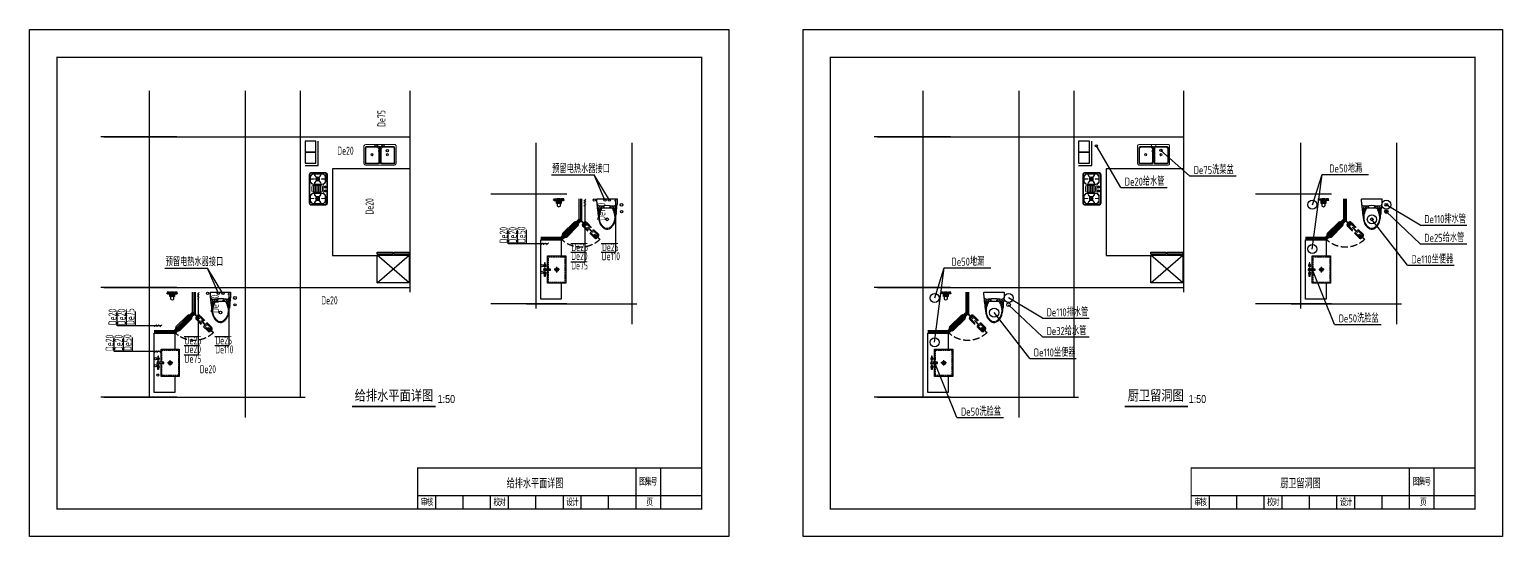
# Model space of a CAD drawing. Header units: millimetres. Extents: x -44341 to -12121, y -109589 to -98489.
import ezdxf

# ---------------------------------------------------------------- set-up
doc = ezdxf.new("R2010")
doc.units = ezdxf.units.MM
doc.header["$LTSCALE"] = 600
for name, pattern in [('B-1户型三层平面图$0$DASH', [0.35, 0.25, -0.1]), ('DASH', [0.35, 0.25, -0.1]), ('HJ户型(跃上)4F$0$DASH', [0.35, 0.25, -0.1])]:
    doc.linetypes.add(name, pattern=pattern)
doc.layers.add('1-家具、卫生间洁具布置', color=8, linetype='Continuous', lineweight=9)
doc.layers.add('1-散水、台阶', color=254, linetype='Continuous', lineweight=9)
for name, color, linetype in [('AXIS', 3, 'Continuous'), ('B-1户型三层平面图$0$A-澳创家具', 55, 'Continuous'), ('B-1户型三层平面图$0$A_洁具', 36, 'Continuous'), ('DOTE', 1, 'Continuous'), ('GS', 3, 'Continuous'), ('HJ户型(跃上)4F$0$0-107洁具', 122, 'Continuous'), ('HJ户型(跃上)4F$0$0-142地漏', 122, 'Continuous'), ('HJ户型(跃上)4F$0$1-107洁具', 122, 'Continuous'), ('PIPE-污水', 2, 'DASH'), ('PIPE-给水', 3, 'Continuous'), ('PUB_DIM', 3, 'Continuous'), ('PUB_TITLE', 4, 'Continuous'), ('TK', 4, 'Continuous'), ('TWT_DIM', 3, 'Continuous'), ('VPIPE-污水', 2, 'Continuous'), ('VPIPE-给水', 3, 'Continuous'), ('家具', 8, 'Continuous'), ('散水', 150, 'Continuous')]:
    doc.layers.add(name, color=color, linetype=linetype)
doc.styles.add('M', font='gbenor.shx', dxfattribs={"width": 0.8, "bigfont": 'gbcbig.shx'})
doc.styles.add('zz-1', font='arial.ttf', dxfattribs={"width": 0.8})
doc.styles.add('仿宋GB2312', font='txt.shx', dxfattribs={"width": 0.7, "height": 300, "bigfont": 'hzfs.shx'})

# ---------------------------------------------------------------- blocks, each defined once
blk = doc.blocks.new('*U10')
at = {"layer": 'B-1户型三层平面图$0$A-澳创家具', "linetype": 'Continuous'}
for points in [[(211, 0), (-211, 0, 0.477962), (-222, -14), (-219, -125), (-215, -137, 0.281865), (-129, -159, -0.073747), (129, -159, 0.281865), (215, -137), (219, -125), (222, -14, 0.477962), (211, 0, 0)], [(216, -136, -0.088577), (213, -208, -0.019152), (193, -362, -0.090609), (149, -554, -0.163158), (38, -658, -0.273043), (-73, -639, -0.094885), (-149, -554, -0.090609), (-193, -362, -0.019152), (-213, -208, -0.088577), (-216, -136, -0.879416)], [(-120, -201, 0.129606), (-180, -409, 0.211204), (-80, -632, 2.252949)], [(120, -201, -0.129606), (180, -409, -0.211204), (80, -632, -2.252949)]]:
    blk.add_lwpolyline(points, format="xyb", dxfattribs=at)
at = {"layer": 'B-1户型三层平面图$0$A-澳创家具', "color": 250}
for points in [[(-165, -162, 0.180688), (-197, -335, -4.705295)], [(-107, -156, 0.237416), (-194, -358, -3.87225)], [(-61, -201), (-62, -181, 1.018669), (-84, -181), (-85, -201)], [(61, -201), (62, -181, -1.018669), (84, -181), (85, -201)], [(107, -156, -0.237416), (194, -358, 3.87225)], [(165, -162, -0.180688), (197, -335, 4.705295)]]:
    blk.add_lwpolyline(points, format="xyb", dxfattribs=at)
at = {"layer": 'B-1户型三层平面图$0$A-澳创家具', "color": 250, "linetype": 'B-1户型三层平面图$0$DASH', "ltscale": 0.2}
blk.add_lwpolyline([(-106, -201, 0.095348), (-166, -374, 0.180567), (-120, -567, 0.059956), (-65, -630, 0.149733), (0, -654, 0.149733), (65, -630, 0.059956), (120, -567, 0.180567), (166, -374, 0.095348), (106, -201, -0.095348)], format="xyb", dxfattribs=at)
at = {"layer": 'B-1户型三层平面图$0$A-澳创家具', "linetype": 'Continuous'}
blk.add_lwpolyline([(120, -201), (-120, -201)], dxfattribs=at)
blk = doc.blocks.new('*U18')
at = {"color": 250}
for p, q in [((650, -410), (650, -290)), ((590, -350), (710, -350))]:
    blk.add_line(p, q, dxfattribs=at)
for points in [[(350, -450), (0, -450), (0, 0), (1300, 0), (1300, -450), (950, -450)], [(663, -150), (950, -150), (950, -550), (350, -550), (350, -150), (635, -150)]]:
    blk.add_lwpolyline(points)
at = {"color": 250, "linetype": 'B-1户型三层平面图$0$DASH', "ltscale": 0.2}
blk.add_lwpolyline([(663, -170), (930, -170), (930, -530), (370, -530), (370, -170), (635, -170)], dxfattribs=at)
for points in [[(501, -84), (570, -84), (570, -97), (501, -97)], [(663, -213), (663, -78), (635, -78), (635, -213)], [(799, -84), (730, -84), (730, -97), (799, -97)]]:
    blk.add_lwpolyline(points, close=True)
at = {"color": 250}
for centre, radius in [((564, -91, 0), 6.17), ((650, -350), 40), ((650, -201), 7.98), ((737, -91, 0), 6.17), ((650, -350), 22.5)]:
    blk.add_circle(centre, radius, dxfattribs=at)
for centre, radius, start, end in [((564, -91), 25.4, 194.0486, 165.9514), ((649, -88), 29.3, 297.9804, 241.0365), ((737, -91), 25.4, 14.0486, 345.9514)]:
    blk.add_arc(centre, radius, start, end)
for centre, radius, start, end in [((564, -91), 16.6, 201.7986, 158.2014), ((649, -88), 23.8, 305.279, 233.4071), ((737, -91), 16.6, 21.7986, 338.2014)]:
    blk.add_arc(centre, radius, start, end, dxfattribs=at)
blk = doc.blocks.new('HJ户型(跃上)4F$0$A$C2634459F')
at = {"color": 0}
for p, q in [((592, 338, 0), (592, 334, 0)), ((592, 338, 0), (650, 338, 0)), ((650, 320, 0), (650, 338, 0))]:
    blk.add_line(p, q, dxfattribs=at)
at = {"color": 0, "linetype": 'HJ户型(跃上)4F$0$DASH'}
for p, q in [((650, 320, 0), (632, 320, 0)), ((632, 262, 0), (632, 320, 0)), ((632, 262, 0), (636, 262, 0)), ((646, 262, 0), (650, 262, 0)), ((650, 262, 0), (650, 320, 0))]:
    blk.add_line(p, q, dxfattribs=at)
at = {"color": 0, "elevation": 0}
for points in [[(642, 333), (641, 334), (53, 334), (50, 331), (50, 327), (53, 324), (639, 324), (642, 327)], [(147, 338), (115, 338), (115, 334), (147, 334)], [(147, 320), (115, 320), (115, 324), (147, 324)], [(562, 338), (530, 338), (530, 334), (562, 334)], [(626, 324), (626, 321), (645, 321), (645, 337), (626, 337), (626, 334), (642, 334), (642, 324)]]:
    blk.add_lwpolyline(points, close=True, dxfattribs=at)
for points in [[(155, 387, 0.36855), (119, 352), (119, 338)], [(143, 338), (143, 344, -0.414214), (162, 363), (515, 363, -0.414214), (534, 344), (534, 334)], [(143, 320), (143, 314, 0.414214), (162, 295), (515, 295, 0.414214), (534, 314), (534, 324)], [(155, 387), (522, 387, -0.368054), (558, 352), (558, 334)], [(155, 271), (522, 271, 0.368054), (558, 306), (558, 324)], [(155, 271, -0.36855), (119, 306), (119, 320)]]:
    blk.add_lwpolyline(points, format="xyb", dxfattribs=at)
at = {"color": 0, "linetype": 'HJ户型(跃上)4F$0$DASH', "elevation": 0}
for points in [[(583, -175), (583, 192, -0.368054), (619, 228), (636, 228)], [(632, -187), (626, -187, -0.414214), (607, -167), (607, 185, -0.414214), (626, 204), (636, 204)], [(700, -175), (700, 192, 0.368054), (664, 228), (646, 228)], [(650, -187), (656, -187, 0.414214), (676, -167), (676, 185, 0.414214), (656, 204), (646, 204)], [(583, -175, 0.36855), (619, -211), (632, -211)], [(700, -175, -0.36855), (664, -211), (650, -211)]]:
    blk.add_lwpolyline(points, format="xyb", dxfattribs=at)
for points in [[(631, 234), (631, 202), (635, 202), (635, 234)], [(646, 296), (649, 296), (649, 315), (633, 315), (633, 296), (636, 296), (636, 313), (646, 313)], [(638, 313), (636, 311), (636, -277), (639, -280), (643, -280), (646, -277), (646, 310), (643, 313)], [(632, -182), (632, -215), (636, -215), (636, -182)], [(650, -182), (650, -215), (646, -215), (646, -182)]]:
    blk.add_lwpolyline(points, close=True, dxfattribs=at)
blk = doc.blocks.new('HJ户型(跃上)4F$0$A$C1E9E21AA')
at = {"ltscale": 0.5, "extrusion": (0, 0, -1)}
for p, q in [((31, -31), (0, 0)), ((69, -31), (100, 0)), ((31, -69), (0, -100)), ((69, -69), (100, -100))]:
    blk.add_line(p, q, dxfattribs=at)
at = {"ltscale": 0.5}
for p, q in [((0, -100), (0, 0)), ((0, 0), (100, 0)), ((100, 0), (100, -100)), ((100, -100), (0, -100))]:
    blk.add_line(p, q, dxfattribs=at)
for points in [[(28, -47), (28, -45), (39, -47), (39, -49)], [(28, -55), (28, -53), (39, -51), (39, -53)], [(30, -40), (31, -38), (41, -43), (40, -45)], [(31, -62), (30, -60), (40, -55), (41, -57)], [(35, -33), (36, -32), (43, -41), (42, -42)], [(36, -68), (35, -67), (42, -58), (43, -59)], [(41, -29), (43, -28), (47, -39), (45, -40)], [(43, -72), (41, -71), (45, -60), (47, -61)], [(49, -27), (51, -27), (51, -39), (49, -39)], [(51, -73), (49, -73), (49, -61), (51, -61)], [(57, -28), (59, -29), (55, -40), (53, -39)], [(59, -71), (57, -72), (53, -61), (55, -60)], [(64, -32), (65, -33), (58, -42), (57, -41)], [(65, -67), (64, -68), (57, -59), (58, -58)], [(69, -38), (70, -40), (60, -45), (59, -43)], [(70, -60), (69, -62), (59, -57), (60, -55)], [(72, -45), (72, -47), (61, -49), (61, -47)], [(72, -53), (72, -55), (61, -53), (61, -51)]]:
    blk.add_lwpolyline(points, close=True, dxfattribs=at)
for radius in [27, 23.6, 10.1]:
    blk.add_circle((50, -50), radius, dxfattribs=at)
blk = doc.blocks.new('HJ户型(跃上)4F$0$花洒')
at = {"ltscale": 7}
for p, q in [((-33, 56), (-33, 114)), ((-28, 5), (0, 5)), ((-33, -56), (-33, -114)), ((-28, -5), (0, -5))]:
    blk.add_line(p, q, dxfattribs=at)
for points in [[(-87, 15), (-91, 15, -0.178333), (-97, 17), (-110, 29)], [(-31, 116, 0.472472), (-33, 114)], [(-31, 54, -0.472472), (-33, 56)], [(-31, 116), (-25, 116, -0.414214), (-24, 114), (-24, 112)], [(-31, 54), (-25, 54, 0.414214), (-24, 56), (-24, 58)], [(-87, -15), (-91, -15, 0.178333), (-97, -17), (-110, -29)], [(-31, -54, 0.472472), (-33, -56)], [(-31, -116, -0.472472), (-33, -114)], [(-31, -54), (-25, -54, -0.414214), (-24, -56), (-24, -58)], [(-31, -116), (-25, -116, 0.414214), (-24, -114), (-24, -112)]]:
    blk.add_lwpolyline(points, format="xyb", dxfattribs=at)
for points in [[(-87, 15), (-87, 0)], [(-87, -15), (-87, 0)], [(-43, 12), (-81, 15)], [(-81, 15), (-81, -15)], [(-43, 10), (-81, 13)], [(-45, -12), (-45, 12)], [(-43, -12), (-43, 12)], [(-43, -12), (-28, -12), (-28, 12), (-43, 12)], [(-24, 56), (-24, 112)], [(-19, 95), (-19, 92)], [(-19, 92), (-19, 84)], [(-19, 76), (-19, 84)], [(-19, 73), (-19, 76)], [(-6, 110), (0, 110)], [(-6, 58), (-6, 110)], [(0, 110), (0, 58), (-6, 58)], [(-5, -13), (-5, 13)], [(-2, 33), (-3, 23)], [(-2, 23), (-2, 33)], [(-2, 33), (0, 33)], [(0, 23), (0, 33)], [(0, -13), (0, 13)], [(-43, -10), (-81, -13)], [(-43, -12), (-81, -15)], [(-24, -56), (-24, -112)], [(-19, -73), (-19, -76)], [(-19, -76), (-19, -84)], [(-19, -92), (-19, -84)], [(-19, -95), (-19, -92)], [(-6, -58), (-6, -110)], [(0, -110), (0, -58), (-6, -58)], [(-6, -110), (0, -110)], [(-2, -33), (-3, -23)], [(-2, -23), (-2, -33)], [(-2, -33), (0, -33)], [(0, -23), (0, -33)]]:
    blk.add_lwpolyline(points, dxfattribs=at)
for points in [[(0, 13), (-54, 13), (-54, 23), (0, 23)], [(0, -13), (-54, -13), (-54, -23), (0, -23)]]:
    blk.add_lwpolyline(points, close=True, dxfattribs=at)
for centre, radius, start, end in [((-135, 0), 38, 49.5542, 310.4458), ((-84, 11), 5, 53.1301, 126.8699), ((-66, 0), 25.5, 331.9275, 28.0725), ((-19, 84), 6.99, 90, 129.5028), ((-19, 84), 6.99, 230.4972, 270), ((-33, 120), 28.6, 297.662, 339.071), ((-33, 48), 28.6, 20.929, 62.338), ((-84, -11), 5, 233.1301, 306.8699), ((-19, -84), 6.99, 90, 129.5028), ((-19, -84), 6.99, 230.4972, 270), ((-33, -48), 28.6, 297.662, 339.071), ((-33, -120), 28.6, 20.929, 62.338)]:
    blk.add_arc(centre, radius, start, end, dxfattribs=at)
blk = doc.blocks.new('HJ户型(跃上)4F$0$fgjhj')
at = {"layer": 'HJ户型(跃上)4F$0$1-107洁具'}
for p, q in [((606518, 216057), (606518, 215607)), ((606528, 216057), (606528, 215607)), ((607393, 215192), (606954, 215192)), ((607393, 215182), (606954, 215182))]:
    blk.add_line(p, q, dxfattribs=at)
at = {"layer": 'HJ户型(跃上)4F$0$1-107洁具', "color": 250, "elevation": 0}
for points in [[(607393, 215157), (606929, 215157), (606493, 215592), (606493, 216057)], [(607393, 215217), (606954, 215217), (606553, 215617), (606553, 216057)]]:
    blk.add_lwpolyline(points, dxfattribs=at)
at = {"layer": 'HJ户型(跃上)4F$0$1-107洁具', "color": 250, "linetype": 'HJ户型(跃上)4F$0$DASH'}
blk.add_arc((606519, 215597), 600, 224.9799, 316.3489, dxfattribs=at)
at = {"layer": 'HJ户型(跃上)4F$0$0-107洁具', "xscale": -1, "rotation": 270}
blk.add_blockref('HJ户型(跃上)4F$0$花洒', (606999, 216057), dxfattribs=at)
at = {"layer": 'HJ户型(跃上)4F$0$0-142地漏', "ltscale": 0.5, "xscale": -1, "rotation": 90}
blk.add_blockref('HJ户型(跃上)4F$0$A$C1E9E21AA', (606949, 216057), dxfattribs=at)
at = {"layer": 'HJ户型(跃上)4F$0$1-107洁具', "xscale": -1, "rotation": 314.9999376523706}
blk.add_blockref('HJ户型(跃上)4F$0$A$C2634459F', (606752, 214911, 0), dxfattribs=at)
blk = doc.blocks.new('_ArchTick')
at = {"color": 0, "linetype": 'ByBlock', "const_width": 0.4}
blk.add_lwpolyline([(-0.5, -0.5), (0.5, 0.5)], dxfattribs=at)
blk = doc.blocks.new('A$C1492080E')
at = {"layer": '家具'}
for p, q in [((670, 0), (63, 696)), ((670, 696), (63, 0))]:
    blk.add_line(p, q, dxfattribs=at)
for points in [[(38, 696), (0, 696), (0, 358), (38, 358)], [(63, 0), (670, 0), (670, 696), (63, 696)], [(0, 0), (38, 0), (38, 338), (0, 338)]]:
    blk.add_lwpolyline(points, close=True, dxfattribs=at)
blk = doc.blocks.new('A$C750C4C91')
at = {"layer": '1-散水、台阶', "color": 0, "extrusion": (0, 0, -1)}
for points in [[(-700, 407), (-700, 418, -0.414214), (-669, 450), (-41, 450, -0.354124), (0, 418), (0, 31, -0.414214), (-31, 0), (-669, 0, -0.414214), (-700, 31), (-700, 407)], [(-317, 309), (-317, 310), (-352, 407), (-330, 407, 0.057541), (-326, 409), (-326, 407), (-303, 407), (-303, 448), (-326, 448), (-326, 446, 0.168143), (-331, 448), (-397, 448), (-397, 407), (-370, 407), (-332, 304), (-332, 303)]]:
    blk.add_lwpolyline(points, format="xyb", dxfattribs=at)
for points in [[(-55, 25), (-308, 25, -0.414214), (-338, 55), (-338, 375, -0.414214), (-308, 405), (-55, 405, -0.414214), (-25, 375), (-25, 55, -0.414214)], [(-75, 40), (-288, 40, -0.414214), (-323, 75), (-323, 355, -0.414214), (-288, 390), (-75, 390, -0.414214), (-40, 355), (-40, 75, -0.414214)], [(-645, 25), (-392, 25, 0.414214), (-362, 55), (-362, 375, 0.414214), (-392, 405), (-645, 405, 0.414214), (-675, 375), (-675, 55, 0.414214)], [(-625, 40), (-412, 40, 0.414214), (-377, 75), (-377, 355, 0.414214), (-412, 390), (-625, 390, 0.414214), (-660, 355), (-660, 75, 0.414214)]]:
    blk.add_lwpolyline(points, format="xyb", close=True, dxfattribs=at)
for centre, radius in [((-175, 225), 26), ((-175, 225), 19.5), ((-512, 225), 26), ((-512, 225), 19.5)]:
    blk.add_circle(centre, radius, dxfattribs=at)
for centre, radius, start, end in [((-324, 305), 9.11, 209.0902, 10.457), ((-321, 305), 5.61, 15.6011, 52.9488), ((-324, 305), 8.13, 194.728, 24.8192), ((-327, 303), 5.61, 166.5984, 203.9461)]:
    blk.add_arc(centre, radius, start, end, dxfattribs=at)
blk = doc.blocks.new('140-100base（标准层）$0$双炉平面')
for p, q in [((-355, 364), (-355, 138)), ((-341, 364), (-341, 138)), ((316, 400), (-316, 400)), ((316, 387), (-316, 387)), ((-176, 376), (-251, 376)), ((-176, 371), (-251, 371)), ((-210, 371), (-215, 371)), ((-215, 371), (-215, 289)), ((-210, 290), (-210, 371)), ((-42, 341), (42, 341)), ((251, 376), (176, 376)), ((251, 371), (176, 371)), ((217, 370), (212, 370)), ((212, 370), (212, 288)), ((217, 289), (217, 370)), ((341, 364), (341, 138)), ((355, 364), (355, 138)), ((-355, 138), (-355, 36)), ((-341, 138), (-341, 36)), ((-341, 39), (-168, 39)), ((-329, 305), (-329, 115)), ((-324, 305), (-324, 115)), ((-324, 285), (-298, 285)), ((-324, 281), (-299, 281)), ((-324, 150), (-299, 150)), ((-324, 145), (-298, 145)), ((316, 13), (-316, 13)), ((316, 0), (-316, 0)), ((-299, 281), (-252, 242)), ((-299, 150), (-252, 188)), ((-298, 285), (-248, 245)), ((-298, 145), (-248, 185)), ((-248, 245), (-252, 242)), ((-252, 188), (-248, 185)), ((-176, 49), (-251, 49)), ((-176, 44), (-251, 44)), ((-215, 289), (-210, 290)), ((-209, 133), (-215, 133)), ((-215, 133), (-215, 49)), ((-215, 49), (-209, 49)), ((-209, 49), (-209, 133)), ((-131, 285), (-180, 245)), ((-177, 242), (-180, 245)), ((-180, 185), (-177, 188)), ((-131, 145), (-180, 185)), ((-129, 281), (-177, 242)), ((-129, 150), (-177, 188)), ((-104, 285), (-131, 285)), ((-104, 145), (-131, 145)), ((-104, 281), (-129, 281)), ((-104, 150), (-129, 150)), ((-118, 64), (-113, 71)), ((-104, 115), (-104, 305)), ((-98, 115), (-98, 305)), ((-71, 315), (-71, 146)), ((71, 305), (-71, 305)), ((-71, 298), (71, 298)), ((71, 270), (-71, 270)), ((-71, 262), (71, 262)), ((71, 233), (-71, 233)), ((-71, 226), (71, 226)), ((71, 198), (-71, 198)), ((-71, 190), (71, 190)), ((71, 162), (-71, 162)), ((-71, 154), (71, 154)), ((65, 95), (-64, 95)), ((-45, 73), (-51, 73)), ((-51, 73), (-51, 33)), ((-51, 33), (-45, 33)), ((-45, 33), (-45, 73)), ((42, 120), (-42, 120)), ((43, 73), (37, 73)), ((37, 73), (37, 33)), ((37, 33), (43, 33)), ((43, 33), (43, 73)), ((71, 315), (71, 146)), ((98, 115), (98, 305)), ((104, 115), (104, 305)), ((104, 284), (130, 284)), ((104, 280), (128, 280)), ((104, 149), (128, 149)), ((104, 144), (130, 144)), ((114, 71), (119, 64)), ((128, 280), (176, 241)), ((128, 149), (176, 187)), ((130, 284), (179, 244)), ((130, 144), (179, 184)), ((169, 39), (341, 39)), ((179, 244), (176, 241)), ((176, 187), (179, 184)), ((251, 49), (176, 49)), ((251, 44), (176, 44)), ((212, 288), (217, 289)), ((218, 132), (213, 132)), ((213, 132), (213, 48)), ((213, 48), (218, 48)), ((218, 48), (218, 132)), ((296, 284), (247, 244)), ((250, 241), (247, 244)), ((247, 184), (250, 187)), ((296, 144), (247, 184)), ((298, 280), (250, 241)), ((298, 149), (250, 187)), ((324, 284), (296, 284)), ((324, 144), (296, 144)), ((324, 280), (298, 280)), ((324, 149), (298, 149)), ((324, 305), (324, 115)), ((329, 305), (329, 115)), ((341, 138), (341, 36)), ((355, 138), (355, 36))]:
    blk.add_line(p, q)
at = {"extrusion": (0, 0, -1)}
for centre, major_axis, start_param, end_param in [((-316, 364), (39, 0), 3.141593, 4.712389), ((-316, 364), (-25, 0), 0, 1.570796), ((-251, 305), (-78, 0), 0, 1.570796), ((-251, 305), (-72.6, 0), 0, 1.570796), ((-176, 305), (78, 0), -1.570796, 0), ((-176, 305), (72.6, 0), -1.570796, 0), ((-42, 315), (29.3, 0), 3.141593, 4.712389), ((176, 305), (-78, 0), 0, 1.570796), ((176, 305), (-72.6, 0), 0, 1.570796), ((251, 305), (78, 0), -1.570796, 0), ((251, 305), (72.6, 0), -1.570796, 0), ((316, 364), (-39, 0), 1.570796, 3.141593), ((316, 364), (25, 0), -1.570796, 0), ((-316, 36), (-39, 0), 4.712389, 6.283185), ((-316, 36), (25, 0), 1.570796, 3.141593), ((-251, 115), (78, 0), 1.570796, 3.141593), ((-251, 115), (72.6, 0), 1.570796, 3.141593), ((-251, 115), (72.6, 0), 1.570796, 3.141593), ((-176, 115), (-72.6, 0), 3.141593, 4.712389), ((-176, 115), (-78, 0), 3.141593, 4.712389), ((-168, 92), (-58.5, 0), 3.710405, 4.712389), ((-64, 42), (-58.5, 0), 0.568812, 1.570796), ((-42, 146), (-29.3, 0), 4.712389, 6.283185), ((-46, 53), (23.1, 0), 1.570796326794903, 7.853981633974489), ((40, 53), (23.1, 0), 1.570796326794887, 7.853981633974474), ((65, 42), (58.5, 0), -1.570796, -0.568812), ((176, 115), (78, 0), 1.570796, 3.141593), ((176, 115), (72.6, 0), 1.570796, 3.141593), ((169, 92), (58.5, 0), 1.570796, 2.57278), ((251, 115), (-72.6, 0), 3.141593, 4.712389), ((251, 115), (-78, 0), 3.141593, 4.712389), ((316, 36), (-25, 0), 3.141593, 4.712389), ((316, 36), (39, 0), 0, 1.570796)]:
    blk.add_ellipse(centre, major_axis=major_axis, ratio=0.911111, start_param=start_param, end_param=end_param, dxfattribs=at)
for centre, major_axis, start_param, end_param in [((42, 315), (-29.3, 0), 3.141593, 4.712389), ((42, 146), (29.3, 0), 4.712389, 6.283185)]:
    blk.add_ellipse(centre, major_axis=major_axis, ratio=0.911111, start_param=start_param, end_param=end_param)
for centre, major_axis in [((-212, 217), (-46.7, 0)), ((-212, 217), (-34.2, 0)), ((-212, 217), (-16, 0)), ((-212, 217), (-13.8, 0)), ((215, 216), (-46.7, 0)), ((215, 216), (-34.2, 0)), ((215, 216), (-16, 0)), ((215, 216), (-13.8, 0))]:
    blk.add_ellipse(centre, major_axis=major_axis, ratio=0.911111, dxfattribs=at)
blk = doc.blocks.new('A$C76A75C23')
at = {"color": 7}
for p, q in [((8120, 1520), (8120, 20)), ((8120, 620), (8120, 20)), ((170, 520), (10520, 520)), ((820, 520), (820, 20)), ((1820, 520), (1820, 20)), ((2820, 520), (2820, 20)), ((3470, 520), (3470, 20)), ((4470, 520), (4470, 20)), ((5470, 520), (5470, 20)), ((6120, 520), (6120, 20)), ((7120, 520), (7120, 20)), ((8120, 520), (8120, 20))]:
    blk.add_line(p, q, dxfattribs=at)
blk.add_line((9020, 1520), (9020, 20))
at = {"layer": 'PUB_DIM', "color": 7, "const_width": 40}
blk.add_lwpolyline([(170, 1520), (10520, 1520), (10520, 20), (170, 20), (170, 1520)], dxfattribs=at)
at = {"char_height": 250, "attachment_point": 5, "style": '仿宋GB2312'}
for s, insert, width in [('{\\fSTFangsong|b0|i0|c134|p2;\\T0.75;图集号}', (8562, 1020), 1146.35), ('{\\fSTFangsong|b0|i0|c134|p2;\\T0.75;审核}', (495, 270), 1046.35), ('{\\fSTFangsong|b0|i0|c134|p2;\\T0.75;校对}', (3145, 270), 1046.35), ('{\\fSTFangsong|b0|i0|c134|p2;\\T0.75;设计}', (5795, 270), 1046.35), ('{\\fSTFangsong|b0|i0|c134|p2;\\T0.75;页}', (8612, 270), 1046.35)]:
    blk.add_mtext(s, dxfattribs=dict(at, insert=insert, width=width))

msp = doc.modelspace()

# ---------------------------------------------------------------- linework, layer by layer
at = {"const_width": 30}
for points in [[(-43741, -99103), (-29641, -99103), (-29641, -108989), (-43741, -108989), (-43741, -99103)], [(-26821, -99103), (-12721, -99103), (-12721, -108989), (-26821, -108989), (-26821, -99103)]]:
    msp.add_lwpolyline(points, dxfattribs=at)
at = {"layer": '1-家具、卫生间洁具布置', "lineweight": -3}
for points in [[(-38074, -100937), (-38314, -100937), (-38314, -101177), (-38074, -101177)], [(-21154, -100937), (-21394, -100937), (-21394, -101177), (-21154, -101177)], [(-38074, -101177), (-38314, -101177), (-38314, -101417), (-38074, -101417)], [(-21154, -101177), (-21394, -101177), (-21394, -101417), (-21154, -101417)]]:
    msp.add_lwpolyline(points, close=True, dxfattribs=at)
for points in [[(-38314, -101467), (-38024, -101467), (-38024, -100937)], [(-21394, -101467), (-21104, -101467), (-21104, -100937)]]:
    msp.add_lwpolyline(points, dxfattribs=at)
at = {"layer": 'AXIS'}
for p, q in [((-41714, -100485), (-41714, -99834)), ((-39614, -100485), (-39614, -99834)), ((-38414, -100485), (-38414, -99834)), ((-36014, -100485), (-36014, -99834)), ((-24794, -100485), (-24794, -99834)), ((-22694, -100485), (-22694, -99834)), ((-21494, -100485), (-21494, -99834)), ((-19094, -100485), (-19094, -99834)), ((-41118, -100837), (-42782, -100837)), ((-24198, -100837), (-25862, -100837)), ((-33258, -102354), (-33258, -100972)), ((-31158, -102354), (-31158, -100972)), ((-16532, -102354), (-16532, -100972)), ((-14432, -102354), (-14432, -100972)), ((-32588, -102096), (-34252, -102096)), ((-15862, -102096), (-17526, -102096)), ((-41118, -104137), (-42782, -104137)), ((-24198, -104137), (-25862, -104137)), ((-32588, -104496), (-34252, -104496)), ((-15862, -104496), (-17526, -104496)), ((-41118, -106537), (-42782, -106537)), ((-24198, -106537), (-25862, -106537))]:
    msp.add_line(p, q, dxfattribs=at)
at = {"layer": 'DOTE', "color": 8}
for p, q in [((-41714, -106537), (-41714, -99837)), ((-39614, -106980), (-39614, -99837)), ((-38414, -106537), (-38414, -99837)), ((-36014, -104237), (-36014, -99837)), ((-24794, -106537), (-24794, -99837)), ((-22694, -106980), (-22694, -99837)), ((-21494, -106537), (-21494, -99837)), ((-19094, -104237), (-19094, -99837)), ((-42714, -100837), (-36014, -100837)), ((-25794, -100837), (-19094, -100837)), ((-33258, -104596), (-33258, -100972)), ((-31158, -104939), (-31158, -100972)), ((-16532, -104596), (-16532, -100972)), ((-14432, -104939), (-14432, -100972)), ((-42714, -104137), (-36014, -104137)), ((-25794, -104137), (-19094, -104137)), ((-33467, -104496), (-31059, -104496)), ((-16741, -104496), (-14333, -104496)), ((-42714, -106537), (-38314, -106537)), ((-25794, -106537), (-21394, -106537))]:
    msp.add_line(p, q, dxfattribs=at)
at = {"layer": 'GS'}
for p, q in [((-33871, -103182), (-33871, -102873)), ((-33665, -103182), (-33665, -102873)), ((-33471, -103182), (-33471, -102873)), ((-32503, -103174), (-32194, -103174)), ((-32503, -103368), (-32194, -103368)), ((-31834, -103174), (-31525, -103174)), ((-31834, -103368), (-31525, -103368)), ((-32503, -103574), (-32194, -103574)), ((-42425, -104975), (-42425, -104666)), ((-42219, -104975), (-42219, -104666)), ((-42025, -104975), (-42025, -104666)), ((-42488, -105541), (-42488, -105232)), ((-42282, -105541), (-42282, -105232)), ((-42088, -105541), (-42088, -105232)), ((-40959, -105214), (-40650, -105214)), ((-40290, -105214), (-39981, -105214)), ((-40959, -105408), (-40650, -105408)), ((-40959, -105614), (-40650, -105614)), ((-40290, -105408), (-39981, -105408))]:
    msp.add_line(p, q, dxfattribs=at)
at = {"layer": 'PIPE-给水'}
for p, q in [((-32926, -101671), (-31989, -101671)), ((-31655, -102226), (-31989, -101671)), ((-31755, -102226), (-31989, -101671)), ((-41382, -103712), (-40445, -103712)), ((-40110, -104267), (-40445, -103712)), ((-40210, -104267), (-40445, -103712))]:
    msp.add_line(p, q, dxfattribs=at)
at = {"layer": 'PUB_DIM'}
for p, q in [((-20471, -101951, 0), (-21004, -101037)), ((-18966, -101696, 0), (-19593, -101137)), ((-18966, -101696, 0), (-17949, -101696, 0)), ((-16282, -103296), (-16070, -101663)), ((-16280, -102326), (-16070, -101663)), ((-16070, -101663), (-15052, -101663)), ((-20471, -101951, 0), (-19454, -101951, 0)), ((-13921, -102771, 0), (-14663, -102326)), ((-14199, -103651, 0), (-14982, -102646)), ((-14663, -102476), (-13921, -103181, 0)), ((-13921, -102771, 0), (-12904, -102771, 0)), ((-13921, -103181, 0), (-12904, -103181, 0)), ((-24544, -105336), (-24331, -103704)), ((-24541, -104367), (-24331, -103704)), ((-24331, -103704), (-23314, -103704)), ((-15794, -104946, 0), (-16280, -103748)), ((-14199, -103651, 0), (-13182, -103651, 0)), ((-22182, -104811, 0), (-22925, -104367)), ((-22461, -105691, 0), (-23243, -104687)), ((-22925, -104517), (-22182, -105221, 0)), ((-22182, -104811, 0), (-21165, -104811, 0)), ((-15794, -104946, 0), (-14777, -104946, 0)), ((-22182, -105221, 0), (-21165, -105221, 0)), ((-24056, -106986, 0), (-24541, -105789)), ((-22461, -105691, 0), (-21444, -105691, 0)), ((-24056, -106986, 0), (-23039, -106986, 0))]:
    msp.add_line(p, q, dxfattribs=at)
for centre, radius in [((-16280, -102326), 100), ((-14663, -102326), 100), ((-14663, -102476), 40), ((-14979, -102646), 100), ((-16280, -103296), 100), ((-24541, -104367), 100), ((-22925, -104367), 100), ((-23241, -104687), 100), ((-22925, -104517), 40), ((-24541, -105336), 100)]:
    msp.add_circle(centre, radius, dxfattribs=at)
at = {"layer": 'PUB_TITLE', "color": 0, "const_width": 35, "elevation": 0}
for points in [[(-37286, -106744), (-35460, -106744)], [(-20389, -106744), (-18998, -106744)]]:
    msp.add_lwpolyline(points, dxfattribs=at)
at = {"layer": 'VPIPE-污水'}
for centre, radius in [((-36512, -101145), 25), ((-21004, -101037), 25), ((-19593, -101137), 25), ((-31389, -102326), 30), ((-14663, -102326), 30), ((-31708, -102646), 30), ((-14982, -102646), 30), ((-14982, -102646), 30), ((-33008, -103748), 30), ((-16282, -103748), 30), ((-16282, -103748), 30), ((-39845, -104367), 30), ((-40163, -104687), 30), ((-41464, -105789), 30), ((-24541, -105789), 30)]:
    msp.add_circle(centre, radius, dxfattribs=at)
at = {"layer": 'VPIPE-给水', "linetype": 'ByBlock'}
for p, q in [((-32194, -102226), (-32194, -103574)), ((-31525, -102226), (-31525, -103368)), ((-33008, -103182), (-33871, -103182)), ((-40650, -104267), (-40650, -105614)), ((-39981, -104267), (-39981, -105408)), ((-41464, -104975), (-42425, -104975)), ((-41464, -105541), (-42488, -105541))]:
    msp.add_line(p, q, dxfattribs=at)
at = {"layer": 'VPIPE-给水'}
for centre in [(-36759, -101037), (-36609, -101037), (-32839, -102226), (-32689, -102226), (-31988, -102225), (-31755, -102226), (-31655, -102226), (-31389, -102476), (-14663, -102476), (-33128, -103657), (-33128, -103807), (-41295, -104267), (-41145, -104267), (-40444, -104265), (-40210, -104267), (-40110, -104267), (-39845, -104517), (-41583, -105698), (-41583, -105848), (-41533, -106055)]:
    msp.add_circle(centre, 25, dxfattribs=at)
at = {"layer": '家具'}
for points in [[(-36032, -101537), (-37714, -101537), (-37714, -103437), (-36733, -103437)], [(-19112, -101537), (-20794, -101537), (-20794, -103437), (-19813, -103437)]]:
    msp.add_lwpolyline(points, dxfattribs=at)
at = {"layer": '散水'}
for points in [[(-44341, -98489), (-29041, -98489), (-29041, -109589), (-44341, -109589)], [(-27421, -98489), (-12121, -98489), (-12121, -109589), (-27421, -109589)]]:
    msp.add_lwpolyline(points, close=True, dxfattribs=at)

# ---------------------------------------------------------------- block references
at = {"extrusion": (0, 0, -1), "zscale": -1}
for p in [(-574236, -318253), (-590961, -318253), (-565780, -320294), (-582700, -320294)]:
    msp.add_blockref('HJ户型(跃上)4F$0$fgjhj', p, dxfattribs=at)
at = {"xscale": 0.6, "yscale": 0.6, "zscale": 0.6}
for p in [(-35953, -109001), (-19033, -109001)]:
    msp.add_blockref('A$C76A75C23', p, dxfattribs=at)
at = {"layer": '1-家具、卫生间洁具布置', "lineweight": -3}
for p in [(-37024, -101458), (-20104, -101458)]:
    msp.add_blockref('A$C750C4C91', p, dxfattribs=at)
at = {"layer": '1-家具、卫生间洁具布置', "lineweight": -3, "rotation": 90.00002347086996}
for p in [(-37822, -101978), (-20902, -101978)]:
    msp.add_blockref('140-100base（标准层）$0$双炉平面', p, dxfattribs=at)
at = {"layer": '1-家具、卫生间洁具布置', "lineweight": -3, "xscale": -1, "rotation": 90}
for p in [(-36037, -103367), (-19117, -103367)]:
    msp.add_blockref('A$C1492080E', p, dxfattribs=at)
at = {"layer": 'B-1户型三层平面图$0$A_洁具', "xscale": -1, "rotation": 0.0003004204131062949}
for p in [(-31708, -102196), (-14982, -102196), (-40163, -104237), (-23243, -104237)]:
    msp.add_blockref('*U10', p, dxfattribs=at)
at = {"layer": 'TWT_DIM', "linetype": 'ByBlock', "xscale": 50, "yscale": 50, "zscale": 50, "rotation": 180}
for p in [(-32194, -102224), (-32194, -102268), (-32194, -102330), (-31525, -102224), (-31525, -102330), (-33128, -103182), (-33078, -103182), (-33008, -103182), (-40650, -104264), (-40650, -104308), (-40650, -104370), (-39981, -104264), (-39981, -104370), (-41583, -104975), (-41533, -104975), (-41464, -104975), (-41583, -105541), (-41533, -105541), (-41464, -105541)]:
    msp.add_blockref('_ArchTick', p, dxfattribs=at)
at = {"layer": '家具', "extrusion": (0, 0, -1), "xscale": -1, "zscale": -1, "rotation": 269.9996997706618}
for p in [(33158, -104396), (16432, -104396), (41614, -106437), (24694, -106437)]:
    msp.add_blockref('*U18', p, dxfattribs=at)

# ---------------------------------------------------------------- texts
at = {"layer": 'GS', "style": 'M'}
for s, width, p in [('De20', 0.65, (-37608, -101231, 0)), ('预留电热水器接口', 0.9, (-32907, -101628, 0)), ('De75洗菜盆', 0.9, (-18878, -101653)), ('De50地漏', 0.9, (-15912, -101620, 0)), ('De20给水管', 0.9, (-20384, -101908)), ('De110排水管', 0.9, (-13833, -102728)), ('De25给水管', 0.9, (-13833, -103138)), ('De20', 0.65, (-32491, -103534, 0)), ('De25', 0.65, (-32487, -103342, 0)), ('De110', 0.65, (-31821, -103541, 0)), ('De25', 0.65, (-31818, -103342, 0)), ('De110坐便器', 0.9, (-14112, -103608)), ('预留电热水器接口', 0.9, (-41363, -103668, 0)), ('De75', 0.65, (-32491, -103743, 0)), ('De50地漏', 0.9, (-24174, -103661, 0)), ('De20', 0.65, (-37958, -104507, 0)), ('De110排水管', 0.9, (-22095, -104768)), ('De50洗脸盆', 0.9, (-15707, -104903)), ('De32给水管', 0.9, (-22095, -105178)), ('De25', 0.65, (-40942, -105383, 0)), ('De25', 0.65, (-40273, -105383, 0)), ('De20', 0.65, (-40946, -105575, 0)), ('De75', 0.65, (-40946, -105784, 0)), ('De110', 0.65, (-40277, -105582, 0)), ('De110坐便器', 0.9, (-22373, -105648)), ('De20', 0.65, (-40618, -106013, 0)), ('De50洗脸盆', 0.9, (-23968, -106943))]:
    msp.add_text(s, height=175, dxfattribs=dict(at, width=width)).set_placement(p)
at = {"layer": 'GS', "style": 'M', "width": 0.65}
for s, p in [('De20', (-36815, -102541, 0)), ('De110', (-31744, -102677, 0)), ('De20', (-33884, -103170, 0)), ('De20', (-33686, -103170, 0)), ('De50', (-33493, -103166, 0)), ('De110', (-40200, -104693, 0)), ('De20', (-42438, -104962, 0)), ('De20', (-42239, -104962, 0)), ('De75', (-42047, -104958, 0)), ('De20', (-42501, -105529, 0)), ('De20', (-42303, -105529, 0)), ('De50', (-42111, -105525, 0))]:
    msp.add_text(s, height=175, rotation=90, dxfattribs=at).set_placement(p)
at = {"layer": 'PIPE-污水', "linetype": 'DASH', "style": 'M', "width": 0.65}
msp.add_text('De75', height=175, rotation=90, dxfattribs=at).set_placement((-36555, -100621))
at = {"layer": 'PUB_TITLE', "color": 0, "style": 'zz-1', "width": 0.8}
for s, height, p in [('给排水平面详图', 225, (-37229, -106611, 0)), ('1:50', 175, (-35413, -106666, 0)), ('厨卫留洞图', 225, (-20321, -106611, 0)), ('1:50', 175, (-18985, -106666, 0))]:
    msp.add_text(s, height=height, dxfattribs=at).set_placement(p)
at = {"layer": 'TK', "color": 3, "lineweight": -3, "style": '仿宋GB2312', "width": 0.7}
for s, p in [('给排水平面详图', (-33903, -108529)), ('厨卫留洞图', (-16983, -108529))]:
    msp.add_text(s, height=187.5, dxfattribs=at).set_placement(p)

doc.saveas('drawing.dxf')
